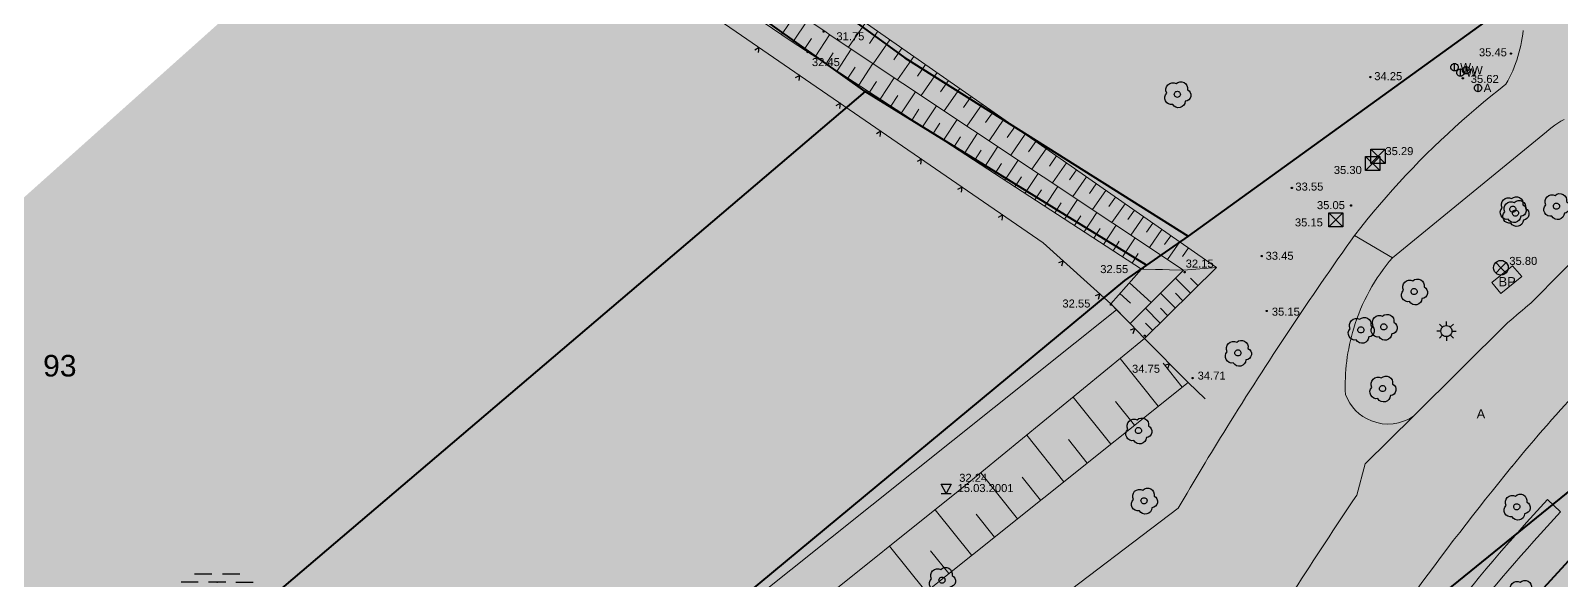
# Model space of a CAD drawing. Header units: metres. Extents: x 363857 to 365179, y 5807840 to 5809004.
# Drawn here: x 364814.9 to 364939.2, y 5808290.2 to 5808334.8 of the extents above; entities that cross this region are included whole.
import ezdxf

# ---------------------------------------------------------------- set-up
doc = ezdxf.new("R2010")
doc.units = ezdxf.units.M
doc.header["$LTSCALE"] = 0.5
doc.linetypes.add('LF11.26', pattern=[0])
doc.layers.get('0').update_dxf_attribs({"color": 1, "linetype": 'CONTINUOUS'})
for name, color, linetype in [('Flurstücksgrenze', 5, 'CONTINUOUS'), ('Stk.Abwasserentsorgung', 1, 'CONTINUOUS'), ('Stk.Befestigungsarten', 1, 'CONTINUOUS'), ('Stk.Beleuchtung', 1, 'CONTINUOUS'), ('Stk.Bäume', 1, 'CONTINUOUS'), ('Stk.Böschungen', 1, 'CONTINUOUS'), ('Stk.Einfriedungen', 1, 'CONTINUOUS'), ('Stk.Geländehöhen', 1, 'CONTINUOUS'), ('Stk.Gewässer', 1, 'CONTINUOUS'), ('Stk.Grünflächen', 1, 'CONTINUOUS'), ('Stk.Sumpfflächen', 1, 'CONTINUOUS'), ('Stk.Topografie allgemein', 1, 'CONTINUOUS'), ('Stk.Ver- und Entsorgungsanlagen allgemein', 1, 'CONTINUOUS'), ('Stk.Wasserversorgung', 1, 'CONTINUOUS')]:
    doc.layers.add(name, color=color, linetype=linetype)
doc.styles.add('Arial', font='Arial.ttf')
doc.styles.add('TA  11.0401.0000', font='Arial.ttf')

# ---------------------------------------------------------------- blocks, each defined once
blk = doc.blocks.new('S11..378')
at = {"color": 0, "lineweight": -2}
blk.add_lwpolyline([(-0.025, 0.05), (0, 0), (0.025, 0.05)], dxfattribs=at)
blk = doc.blocks.new('Geländehöhe')
at = {"color": 0, "lineweight": -2}
for points in [[(0.0087, -0.005, -0.5773503), (-0.0087, -0.005, -0.5773503), (0, 0.01, -0.5773503)], [(0.0043, -0.0025, -0.5773503), (-0.0043, -0.0025, -0.5773503), (0, 0.005, -0.5773503)]]:
    blk.add_lwpolyline(points, format="xyb", close=True, dxfattribs=at)
blk = doc.blocks.new('S11..60')
at = {"color": 0, "lineweight": -2}
for points in [[(0.165, 0.075, -0.7675055), (0.13, -0.115, -0.7475991), (-0.075, -0.165, -0.7388858), (-0.175, 0.02, -0.7315501), (-0.02, 0.175, -0.7388858)], [(0.0433, -0.025, -0.5773503), (-0.0433, -0.025, -0.5773503), (0, 0.05, -0.5773503)]]:
    blk.add_lwpolyline(points, format="xyb", close=True, dxfattribs=at)
blk = doc.blocks.new('S11..124')
at = {"color": 0, "lineweight": -2}
for points in [[(-0.1, 0), (-0.175, 0)], [(-0.075, 0.075), (-0.125, 0.125)], [(0, 0.1), (0, 0.175)], [(0.075, 0.075), (0.125, 0.125)], [(0.1, 0), (0.175, 0)], [(-0.075, -0.075), (-0.125, -0.125)], [(0, -0.1), (0, -0.175)], [(0.075, -0.075), (0.125, -0.125)]]:
    blk.add_lwpolyline(points, dxfattribs=at)
blk.add_lwpolyline([(0.0866, -0.05, -0.5773503), (-0.0866, -0.05, -0.5773503), (0, 0.1, -0.5773503)], format="xyb", close=True, dxfattribs=at)
blk = doc.blocks.new('Nasse Stelle Sumpf')
at = {"color": 0, "lineweight": -2}
for points in [[(-0.035, 0), (-0.0669, 0)], [(-0.01, 0.015), (-0.0419, 0.015)], [(0.016, 0), (-0.016, 0)], [(0.0419, 0.015), (0.01, 0.015)], [(0.035, 0), (0.0669, 0)], [(-0.0419, -0.015), (-0.01, -0.015)], [(0.01, -0.015), (0.0419, -0.015)]]:
    blk.add_lwpolyline(points, dxfattribs=at)
blk.add_point((0, 0), dxfattribs=at)
blk = doc.blocks.new('S11..357')
at = {"color": 0, "lineweight": -2}
blk.add_lwpolyline([(-0.04, 0), (0, 0), (-0.04, 0.075), (0.04, 0.075), (0, 0), (0.04, 0)], dxfattribs=at)
blk = doc.blocks.new('S11..36')
at = {"color": 0, "lineweight": -2}
blk.add_lwpolyline([(0.065, -0.0375, -0.5773503), (-0.065, -0.0375, -0.5773503), (0, 0.075, -0.5773503)], format="xyb", close=True, dxfattribs=at)
for points in [[(-0.05, 0.05), (0, 0), (-0.05, -0.05)], [(0.05, -0.05), (0, 0), (0.05, 0.05)]]:
    blk.add_lwpolyline(points, dxfattribs=at)
blk = doc.blocks.new('S11..37')
at = {"color": 0, "lineweight": -2}
for points in [[(-0.06, 0.06), (0.06, 0.06), (0.06, -0.06), (-0.06, -0.06), (-0.06, 0.06), (0.06, -0.06)], [(0.06, 0.06), (-0.06, -0.06)]]:
    blk.add_lwpolyline(points, dxfattribs=at)
blk = doc.blocks.new('Schieber Abwasser')
at = {"color": 0, "lineweight": -2}
blk.add_lwpolyline([(0.0346, -0.02, -0.5773503), (-0.0346, -0.02, -0.5773503), (0, 0.04, -0.5773503)], format="xyb", close=True, dxfattribs=at)
blk.add_lwpolyline([(0, -0.04), (0, 0.04)], dxfattribs=at)
at = {"color": 0, "lineweight": -2, "insert": (0.0605, -0.0445), "char_height": 0.09, "attachment_point": 7, "line_spacing_factor": 0.84, "style": 'Arial'}
blk.add_mtext('A', dxfattribs=at)
blk = doc.blocks.new('Wasserschieber')
at = {"color": 0, "lineweight": -2}
blk.add_lwpolyline([(0.0346, -0.02, -0.5773503), (-0.0346, -0.02, -0.5773503), (0, 0.04, -0.5773503)], format="xyb", close=True, dxfattribs=at)
blk.add_lwpolyline([(0, -0.04), (0, 0.04)], dxfattribs=at)
at = {"color": 0, "lineweight": -2, "insert": (0.0605, -0.0445), "char_height": 0.09, "attachment_point": 7, "line_spacing_factor": 0.84, "style": 'Arial'}
blk.add_mtext('W', dxfattribs=at)

msp = doc.modelspace()

# ---------------------------------------------------------------- hatches: boundary and pattern name
at = {"layer": 'Stk.Befestigungsarten', "lineweight": 18, "true_color": 0xe4d1d1}
msp.add_hatch(color=254, dxfattribs=at).paths.add_polyline_path([(364942.3735, 5808318.4, 0.10575253), (364945.2493, 5808323.6309, 0.05653527), (364945.822, 5808326.7961, 0.40357879), (364943.5237, 5808328.8478, 0.15678129), (364937.9562, 5808326.5824), (364925.457, 5808316.3547), (364922.3763, 5808318.1677, -0.03745054), (364929.3793, 5808325.8939, -0.02500371), (364934.6649, 5808330.4334, 0.1123961), (364936.0923, 5808335.1211, 0.08447148), (364934.8933, 5808340.9705, 0.07417149), (364932.0643, 5808346.1471), (364940.2672, 5808342.5505, 0.25728247), (364939.39, 5808338.7495, 0.31121825), (364942.926, 5808335.828, 0.25668029), (364945.5542, 5808337.1928, 0.3071063), (364945.5314, 5808340.6439, -0.08206624), (364949.9691, 5808337.5568), (364954.19, 5808333.321, -0.13503472), (364954.9721, 5808331.8896, -0.11037098), (364954.4652, 5808330.6479)], flags=0)
at = {"layer": 'Stk.Befestigungsarten', "lineweight": 18}
msp.add_hatch(color=9, dxfattribs=at).paths.add_polyline_path([(364967.276, 5808331.0833, 0.00152452), (364947.2687, 5808312.267, 0.0361057), (364935.1584, 5808299.3872, 0.03147351), (364919.2252, 5808277.2966, 0.05602187), (364911.1368, 5808262.2924), (364902.2198, 5808262.8125, -0.01168492), (364906.5514, 5808271.6072, -0.00993175), (364917.4421, 5808289.2934, -0.00445647), (364922.5557, 5808297.086), (364923.2316, 5808299.6046), (364927.1619, 5808303.4819), (364934.8195, 5808311.0909, 0.00964834), (364936.6803, 5808312.6747), (364942.3735, 5808318.4), (364954.4652, 5808330.6479)], flags=0)
at = {"layer": 'Stk.Befestigungsarten', "lineweight": 18, "true_color": 0xdcbe9c}
msp.add_hatch(color=31, dxfattribs=at).paths.add_polyline_path([(364864.3972, 5808260.0193), (364887.77, 5808279.4475), (364897.1465, 5808287.7286), (364908.049, 5808296.0104, -0.00637494), (364912.0024, 5808302.5644, -0.01560908), (364922.3763, 5808318.1677), (364925.457, 5808316.3547, 0.10418432), (364922.3051, 5808310.6199, 0.08596126), (364921.6386, 5808305.2432, 0.21340484), (364923.7489, 5808303.0983, 0.24721083), (364927.1619, 5808303.4819), (364923.2316, 5808299.6046), (364922.5557, 5808297.086, 0.00445647), (364917.4421, 5808289.2934, 0.00993175), (364906.5514, 5808271.6072, 0.01168492), (364902.2198, 5808262.8125, 0.16923501), (364899.6084, 5808266.9635, 0.24862153), (364892.7498, 5808268.2569, 0.02079332), (364886.6812, 5808266.4776, 0.01829865), (364881.4788, 5808264.4992), (364863.4616, 5808251.0525), (364846.6752, 5808237.9449), (364841.525, 5808233.35), (364841.172, 5808241.181)], flags=0)
at = {"layer": 'Stk.Befestigungsarten', "lineweight": 18, "true_color": 0xcdcfbc}
msp.add_hatch(color=9, dxfattribs=at).paths.add_polyline_path([(364933.5358, 5808314.3482), (364935.2144, 5808315.6864), (364935.9601, 5808314.8249), (364934.2506, 5808313.441)], flags=0)
at = {"layer": 'Stk.Befestigungsarten', "lineweight": 18, "true_color": 0xfcddb3}
msp.add_hatch(color=41, dxfattribs=at).paths.add_polyline_path([(364921.4454, 5808275.8155, -0.0356486), (364938.0328, 5808296.7192), (364939.1105, 5808295.7185, 0.03586865), (364923.043, 5808275.7295, 0.03472016), (364917.2244, 5808265.3402), (364915.9412, 5808265.904, -0.0381189)], flags=0)
at = {"layer": 'Stk.Gewässer', "lineweight": 18, "true_color": 0xe3ffff}
msp.add_hatch(color=7, dxfattribs=at).paths.add_polyline_path([(364905.3259, 5808309.7896), (364890.4642, 5808297.6081), (364875.4346, 5808285.6003), (364836.5151, 5808253.135), (364820.5383, 5808240.1479), (364818.4522, 5808242.6245), (364873.2503, 5808288.3342), (364903.039, 5808312.1336), (364904.1469, 5808310.998)], flags=0)
at = {"layer": 'Stk.Grünflächen', "lineweight": 18, "true_color": 0xe0ffd9}
for points in [[(364902.6518, 5808312.5304), (364902.5737, 5808312.6011), (364897.0993, 5808317.5567), (364847.9733, 5808351.3338), (364867.3813, 5808355.6616), (364890.7456, 5808342.1365, 0.11093796), (364903.6299, 5808339.7373), (364923.0226, 5808341.8467), (364932.6298, 5808343.9926), (364932.0643, 5808346.1471, -0.07417149), (364934.8933, 5808340.9705, -0.08447148), (364936.0923, 5808335.1211, -0.1123961), (364934.6649, 5808330.4334, 0.02500371), (364929.3793, 5808325.8939, 0.03745054), (364922.3763, 5808318.1677, 0.01560908), (364912.0024, 5808302.5644), (364910.2563, 5808304.9023), (364908.8533, 5808306.2222), (364905.3259, 5808309.7896), (364904.1469, 5808310.998), (364903.039, 5808312.1336)], [(364967.276, 5808331.0833, -0.15231076), (364970.4023, 5808332.492, -0.06306016), (364949.6047, 5808307.9248), (364950.6999, 5808306.7528), (364951.4583, 5808300.6763), (364950.7647, 5808299.9898), (364948.5164, 5808297.7644), (364939.7957, 5808288.2139), (364932.4879, 5808278.7456), (364923.3961, 5808262.8378), (364919.2913, 5808264.8313), (364917.2244, 5808265.3402, -0.03472016), (364923.043, 5808275.7295, -0.03586865), (364939.1105, 5808295.7185), (364938.0328, 5808296.7192, 0.0356486), (364921.4454, 5808275.8155, 0.0381189), (364915.9412, 5808265.904), (364911.1368, 5808262.2924, -0.05602187), (364919.2252, 5808277.2966, -0.03147351), (364935.1584, 5808299.3872, -0.0361057), (364947.2687, 5808312.267, -0.00152452)], [(364910.2563, 5808304.9023), (364912.0024, 5808302.5644, 0.00637494), (364908.049, 5808296.0104), (364897.1465, 5808287.7286), (364887.77, 5808279.4475), (364864.3972, 5808260.0193), (364841.172, 5808241.181), (364820.5383, 5808240.1479), (364836.5151, 5808253.135), (364875.4346, 5808285.6003), (364890.4642, 5808297.6081), (364905.3259, 5808309.7896), (364908.8533, 5808306.2222)]]:
    msp.add_hatch(color=254, dxfattribs=at).paths.add_polyline_path(points, flags=0)
h = msp.add_hatch(color=254, dxfattribs=at)
h.paths.add_polyline_path([(364927.1619, 5808303.4819, -0.24721083), (364923.7489, 5808303.0983, -0.21340484), (364921.6386, 5808305.2432, -0.08596126), (364922.3051, 5808310.6199, -0.10418432), (364925.457, 5808316.3547), (364937.9562, 5808326.5824, -0.15678129), (364943.5237, 5808328.8478, -0.40357879), (364945.822, 5808326.7961, -0.05653527), (364945.2493, 5808323.6309, -0.10575253), (364942.3735, 5808318.4), (364936.6803, 5808312.6747, -0.00964834), (364934.8195, 5808311.0909)], flags=0)
h.paths.add_polyline_path([(364933.5358, 5808314.3482), (364934.2506, 5808313.441), (364935.9601, 5808314.8249), (364935.2144, 5808315.6864)], flags=0)
at = {"layer": 'Stk.Sumpfflächen', "lineweight": 18, "true_color": 0xf2f2cc}
msp.add_hatch(color=254, dxfattribs=at).paths.add_polyline_path([(364902.6518, 5808312.5304), (364903.039, 5808312.1336), (364873.2503, 5808288.3342), (364818.4522, 5808242.6245), (364820.5383, 5808240.1479), (364820.243, 5808239.606), (364807.2571, 5808230.5379), (364788.435, 5808257.492), (364771.111, 5808282.627), (364847.9733, 5808351.3338), (364897.0993, 5808317.5567), (364902.5737, 5808312.6011)], flags=0)

# ---------------------------------------------------------------- linework, layer by layer
at = {"layer": 'Flurstücksgrenze', "color": 7, "linetype": 'Continuous', "lineweight": 40}
for p, q in [((364941.064, 5808341.375), (364908.865, 5808318.095)), ((364882.622, 5808329.838), (364792.093, 5808252.819)), ((364972.471, 5808323.928), (364888.125, 5808255.495)), ((364905.484, 5808315.739), (364903.705, 5808314.499)), ((364903.705, 5808314.499), (364858.072, 5808276.708))]:
    msp.add_line(p, q, dxfattribs=at)
for points in [[(364685.105, 5808407.271), (364704.936, 5808405.519), (364737.771, 5808399.071), (364792.025, 5808388.263), (364822.665, 5808376.81), (364844.425, 5808362.771), (364856.954, 5808353.644), (364885.856, 5808332.589), (364908.865, 5808318.095), (364905.484, 5808315.739), (364882.622, 5808329.838), (364840.772, 5808359.664), (364818.746, 5808373.474), (364791.011, 5808383.364), (364739.754, 5808393.978), (364720.49, 5808397.967), (364704.044, 5808401.372), (364685.567, 5808403.888)], [(364903.332, 5808194.999), (364904.254, 5808218.454), (364904.638, 5808220.334), (364905.516, 5808224.632), (364908.227, 5808237.905), (364918.653, 5808263.333), (364929.328, 5808280.356), (364942.372, 5808294.611), (364972.471, 5808323.928), (364978.236, 5808328.568), (365000, 5808312.7838)]]:
    msp.add_lwpolyline(points, dxfattribs=at)
at = {"layer": 'Stk.Böschungen', "color": 7, "linetype": 'Continuous', "lineweight": 18}
for p, q in [((364881.578, 5808336.1867), (364911.1691, 5808315.5518)), ((364905.0772, 5808315.4155), (364876.6202, 5808333.9377)), ((364879.95, 5808334.3192), (364908.4845, 5808315.3515)), ((364902.5737, 5808312.6011), (364905.0772, 5808315.4155)), ((364908.4845, 5808315.3515), (364904.1469, 5808310.998)), ((364911.1691, 5808315.5518), (364905.3259, 5808309.7896)), ((364890.4642, 5808297.6081, 32.688), (364905.3259, 5808309.7896)), ((364822.6159, 5808237.3359, 34.72), (364908.8533, 5808306.2222)), ((364875.4346, 5808285.6003, 32.415), (364890.4642, 5808297.6081, 32.688))]:
    msp.add_line(p, q, dxfattribs=at)
at = {"layer": 'Stk.Böschungen', "color": 7, "linetype": 'Continuous', "lineweight": 9}
for p, q in [((364875.8483, 5808334.46), (364876.4569, 5808335.3778)), ((364876.7582, 5808333.8479), (364877.9703, 5808335.6757)), ((364882.6638, 5808335.4295), (364881.2758, 5808333.4379)), ((364877.6665, 5808333.2567), (364878.2655, 5808334.1599)), ((364878.5642, 5808332.6724), (364879.748, 5808334.4576)), ((364883.6594, 5808334.7352), (364882.9731, 5808333.7505)), ((364884.644, 5808334.0487), (364883.2867, 5808332.1012)), ((364879.4564, 5808332.0917), (364880.041, 5808332.9809)), ((364880.344, 5808331.5139), (364881.5075, 5808333.2839)), ((364885.6175, 5808333.3698), (364884.9464, 5808332.4069)), ((364886.5802, 5808332.6985), (364885.253, 5808330.7941)), ((364881.2274, 5808330.939), (364881.8063, 5808331.8197)), ((364882.1064, 5808330.3668), (364883.2588, 5808332.1197)), ((364887.5322, 5808332.0346), (364886.876, 5808331.093)), ((364888.4736, 5808331.3781), (364887.1758, 5808329.516)), ((364882.9813, 5808329.7974), (364883.5547, 5808330.6696)), ((364883.852, 5808329.2306), (364884.9933, 5808330.9668)), ((364885.5808, 5808328.1054), (364886.7111, 5808329.8249)), ((364889.4045, 5808330.729), (364888.7628, 5808329.8083)), ((364890.3251, 5808330.0871), (364889.056, 5808328.2662)), ((364884.7185, 5808328.6667), (364885.2864, 5808329.5306)), ((364887.293, 5808326.991), (364888.4125, 5808328.6939)), ((364891.2353, 5808329.4523), (364890.6079, 5808328.552)), ((364892.1355, 5808328.8246), (364890.8945, 5808327.0441)), ((364886.4389, 5808327.5468), (364887.0014, 5808328.4024)), ((364888.9887, 5808325.8872), (364890.0975, 5808327.5738)), ((364893.0256, 5808328.2039), (364892.412, 5808327.3235)), ((364893.9058, 5808327.5901), (364892.6923, 5808325.849)), ((364888.1429, 5808326.4378), (364888.7, 5808327.2852)), ((364889.8305, 5808325.3393), (364890.3822, 5808326.1786)), ((364890.6683, 5808324.794), (364891.7612, 5808326.468)), ((364894.7762, 5808326.9832), (364894.1762, 5808326.1223)), ((364895.6369, 5808326.383), (364894.4503, 5808324.6804)), ((364891.502, 5808324.2514), (364892.0458, 5808325.0843)), ((364892.3317, 5808323.7113), (364893.4141, 5808325.3692)), ((364896.488, 5808325.7894), (364895.9013, 5808324.9477)), ((364897.3296, 5808325.2026), (364896.1693, 5808323.5378)), ((364893.1575, 5808323.1739), (364893.696, 5808323.9988)), ((364893.9792, 5808322.639), (364895.0512, 5808324.281)), ((364898.1619, 5808324.6222), (364897.5882, 5808323.7991)), ((364898.9848, 5808324.0483), (364897.8503, 5808322.4204)), ((364894.797, 5808322.1067), (364895.3304, 5808322.9238)), ((364895.6108, 5808321.577), (364896.6725, 5808323.2032)), ((364899.7987, 5808323.4808), (364899.2377, 5808322.6759)), ((364900.6034, 5808322.9196), (364899.494, 5808321.3278)), ((364901.3992, 5808322.3647), (364900.8506, 5808321.5776)), ((364896.4208, 5808321.0498), (364896.9491, 5808321.859)), ((364897.2268, 5808320.5252), (364898.2783, 5808322.1358)), ((364898.8273, 5808319.4834), (364899.8687, 5808321.0786)), ((364902.1861, 5808321.8159), (364901.1012, 5808320.2594)), ((364902.9643, 5808321.2733), (364902.4279, 5808320.5037)), ((364898.029, 5808320.003), (364898.5522, 5808320.8045)), ((364900.4125, 5808318.4517), (364901.4439, 5808320.0316)), ((364903.7338, 5808320.7367), (364902.6729, 5808319.2146)), ((364904.4947, 5808320.2061), (364903.9702, 5808319.4535)), ((364899.6218, 5808318.9663), (364900.14, 5808319.7601)), ((364901.1993, 5808317.9396), (364901.7126, 5808318.7257)), ((364901.9824, 5808317.4299), (364903.0039, 5808318.9946)), ((364905.2471, 5808319.6814), (364904.2098, 5808318.193)), ((364905.9912, 5808319.1626), (364905.4783, 5808318.4267)), ((364906.7269, 5808318.6495), (364905.7126, 5808317.1941)), ((364902.7617, 5808316.9226), (364903.27, 5808317.7012)), ((364903.5373, 5808316.4178), (364904.549, 5808317.9676)), ((364907.4545, 5808318.1421), (364906.953, 5808317.4225)), ((364908.174, 5808317.6404), (364907.1821, 5808316.2172)), ((364904.3091, 5808315.9155), (364904.8125, 5808316.6866)), ((364908.8854, 5808317.1443), (364908.395, 5808316.4406)), ((364905.0772, 5808315.4155), (364906.7808, 5808315.3835)), ((364905.0772, 5808315.4155), (364908.4845, 5808315.3515)), ((364911.1691, 5808315.5518), (364908.4845, 5808315.3515)), ((364911.1691, 5808315.5518), (364908.4845, 5808315.3515)), ((364904.09, 5808314.3057), (364905.8673, 5808312.7247)), ((364909.0537, 5808313.4657), (364907.8359, 5808314.7006)), ((364909.6738, 5808314.0773), (364909.0623, 5808314.6974)), ((364902.5737, 5808312.6011), (364904.1469, 5808310.998)), ((364903.3213, 5808313.4415), (364904.1854, 5808312.6728)), ((364907.8216, 5808312.2507), (364906.6145, 5808313.4747)), ((364908.4363, 5808312.8568), (364907.8301, 5808313.4716)), ((364906.6002, 5808311.0463), (364905.4038, 5808312.2595)), ((364907.2095, 5808311.6471), (364906.6087, 5808312.2564)), ((364905.3259, 5808309.7896), (364904.1469, 5808310.998)), ((364905.9936, 5808310.4481), (364905.398, 5808311.052)), ((364908.8533, 5808306.2222), (364905.3259, 5808309.7896)), ((364906.4359, 5808304.2912), (364903.3424, 5808308.1638)), ((364908.3845, 5808305.8477), (364906.828, 5808307.7963)), ((364902.5754, 5808301.2075), (364899.5209, 5808305.0314)), ((364904.4996, 5808302.7444), (364902.9626, 5808304.6686)), ((364898.7635, 5808298.1625), (364895.7473, 5808301.9384)), ((364900.6635, 5808299.6802), (364899.1458, 5808301.5801)), ((364894.9995, 5808295.1558), (364892.0212, 5808298.8843)), ((364896.8755, 5808296.6544), (364895.3769, 5808298.5305)), ((364891.2809, 5808292.1854), (364888.3186, 5808295.8939)), ((364893.1352, 5808293.6666), (364891.654, 5808295.521)), ((364887.5725, 5808289.2231), (364884.6105, 5808292.9313)), ((364889.4267, 5808290.7042), (364887.9456, 5808292.5584))]:
    msp.add_line(p, q, dxfattribs=at)
at = {"layer": 'Stk.Böschungen', "color": 7, "linetype": 'Continuous', "lineweight": 18}
for centre, radius, start, end in [((367341.4115, 5811993.7683), 4412.432, 235.2835209, 236.0408599), ((367136.2418, 5811632.9847), 3996.5043, 235.2464473, 235.6278173)]:
    msp.add_arc(centre, radius, start, end, dxfattribs=at)
at = {"layer": 'Stk.Einfriedungen', "color": 7, "linetype": 'LF11.26', "lineweight": 18}
for p, q in [((364897.0993, 5808317.5567), (364847.9733, 5808351.3338)), ((364902.5737, 5808312.6011), (364897.0993, 5808317.5567)), ((364902.6518, 5808312.5304), (364902.5737, 5808312.6011)), ((364903.039, 5808312.1336), (364902.6518, 5808312.5304)), ((364904.1469, 5808310.998), (364903.039, 5808312.1336)), ((364905.3259, 5808309.7896), (364904.1469, 5808310.998)), ((364908.8533, 5808306.2222), (364905.3259, 5808309.7896)), ((364910.2563, 5808304.9023, 35.069), (364908.8533, 5808306.2222))]:
    msp.add_line(p, q, dxfattribs=at)
at = {"layer": 'Stk.Topografie allgemein', "color": 7, "linetype": 'Continuous', "lineweight": 9}
for p, q in [((364942.3735, 5808318.4, 35.503), (364936.6803, 5808312.6747, 35.389)), ((364873.2503, 5808288.3342), (364903.039, 5808312.1336)), ((364934.8195, 5808311.0909, 35.356), (364927.1619, 5808303.4819, 35.195)), ((364905.3259, 5808309.7896), (364890.4642, 5808297.6081, 32.688)), ((364927.1619, 5808303.4819, 35.195), (364923.2316, 5808299.6046, 35.161)), ((364923.2316, 5808299.6046, 35.161), (364922.5557, 5808297.086, 35.082)), ((364890.4642, 5808297.6081, 32.688), (364875.4346, 5808285.6003, 32.415)), ((364938.0328, 5808296.7192), (364939.1105, 5808295.7185)), ((364897.1465, 5808287.7286, 34.841), (364908.049, 5808296.0104, 34.764))]:
    msp.add_line(p, q, dxfattribs=at)
msp.add_polyline3d([(364939.3863, 5808327.5789, 35.5674), (364939.136, 5808327.4308, 35.5602), (364938.8902, 5808327.2752, 35.553), (364938.6491, 5808327.1125, 35.5457), (364938.4129, 5808326.9426, 35.5385), (364938.1819, 5808326.7659, 35.5312), (364937.9562, 5808326.5824, 35.524), (364925.457, 5808316.3547, 35.267), (364922.3763, 5808318.1677, 35.225), (364922.8731, 5808318.7984, 35.2325), (364923.3772, 5808319.4233, 35.2399), (364923.8884, 5808320.0424, 35.2474), (364924.4067, 5808320.6555, 35.2548), (364924.9321, 5808321.2627, 35.2623), (364925.4644, 5808321.8637, 35.2698), (364926.0036, 5808322.4586, 35.2772), (364926.5496, 5808323.0472, 35.2847), (364927.1023, 5808323.6295, 35.2922), (364927.6618, 5808324.2054, 35.2996), (364928.2278, 5808324.7748, 35.3071), (364928.8003, 5808325.3377, 35.3145), (364929.3793, 5808325.8939, 35.322), (364929.9438, 5808326.4241, 35.3424), (364930.5142, 5808326.948, 35.3629), (364931.0904, 5808327.4655, 35.3833), (364931.6723, 5808327.9766, 35.4038), (364932.2598, 5808328.4812, 35.4242), (364932.8529, 5808328.9792, 35.4447), (364933.4515, 5808329.4707, 35.4651), (364934.0555, 5808329.9554, 35.4856), (364934.6649, 5808330.4334, 35.506), (364934.8144, 5808330.7036, 35.5139), (364934.9563, 5808330.9779, 35.5218), (364935.0905, 5808331.256, 35.5296), (364935.2169, 5808331.5378, 35.5375), (364935.3353, 5808331.8231, 35.5454), (364935.4457, 5808332.1115, 35.5532), (364935.548, 5808332.4029, 35.5611), (364935.642, 5808332.697, 35.569), (364935.7279, 5808332.9937, 35.5769), (364935.8053, 5808333.2926, 35.5848), (364935.8744, 5808333.5936, 35.5926), (364935.9351, 5808333.8965, 35.6005), (364935.9872, 5808334.2008, 35.6084), (364936.0308, 5808334.5066, 35.6162), (364936.0659, 5808334.8134, 35.6241)], dxfattribs=at)
msp.add_polyline3d([(364933.5358, 5808314.3482, 35.657), (364935.2144, 5808315.6864, 35.661), (364935.9601, 5808314.8249, 35.597), (364934.2506, 5808313.441, 35.597), (364933.5358, 5808314.3482, 35.657)], close=True, dxfattribs=at)
for centre, radius, start, end in [((365167.0358, 5808144.2549, 35.001), 300.1732, 144.593412, 148.17046), ((364937.4929, 5808306.0061, 35.204), 15.8731, 139.31066, 163.102115), ((364894.7156, 5808360.0938, 35.373), 63.3215, 309.296827, 311.507996), ((365030.2785, 5808222.0833), 122.5713, 132.628094, 140.899318), ((364937.4933, 5808306.0075, 35.114), 15.8731, 163.107338, 182.759896), ((364925.092, 5808306.5303, 35.138), 3.6855, 200.441119, 248.627093), ((365167.0372, 5808144.257, 34.77), 300.1732, 148.170941, 149.631951), ((364925.0912, 5808306.5307, 35.192), 3.6855, 248.641292, 304.184244), ((365102.4878, 5808161.9069), 216.564, 140.59296, 147.803776), ((365357.1415, 5808006.3314, 35.002), 522.8796, 146.215951, 147.237291), ((365076.1483, 5808170.0894), 187.3793, 137.484172, 145.65077), ((365070.2183, 5808173.8796), 178.9804, 137.0986, 145.315566)]:
    msp.add_arc(centre, radius, start, end, dxfattribs=at)

# ---------------------------------------------------------------- block references
at = {"layer": 'Stk.Abwasserentsorgung', "color": 7, "xscale": 7.5, "yscale": 7.5}
msp.add_blockref('Schieber Abwasser', (364932.405, 5808330.132, 35.641), dxfattribs=at)
at = {"layer": 'Stk.Beleuchtung', "color": 7, "xscale": 4.5, "yscale": 4.5}
msp.add_blockref('S11..124', (364929.8361, 5808310.3945), dxfattribs=at)
at = {"layer": 'Stk.Bäume', "color": 7, "xscale": 4.95, "yscale": 4.95}
for p in [(364907.9843, 5808329.6211, 33.546), (364935.2313, 5808320.2876, 35.676), (364938.7729, 5808320.5367, 35.762), (364935.4446, 5808319.9775, 35.703), (364927.2097, 5808313.6058), (364922.8878, 5808310.4896), (364924.7505, 5808310.7357), (364912.9025, 5808308.6235), (364924.6475, 5808305.7256, 35.367), (364904.8257, 5808302.3191, 34.968), (364905.2796, 5808296.6217, 35.099), (364935.5469, 5808296.1327), (364888.8749, 5808290.1764, 34.784), (364935.9272, 5808289.1337)]:
    msp.add_blockref('S11..60', p, dxfattribs=at)
at = {"layer": 'Stk.Einfriedungen', "color": 7, "xscale": 7.5, "yscale": 7.5}
for p, rotation in [((364874.0268, 5808333.4205), 145.489), ((364877.3229, 5808331.1542), 145.489), ((364880.6189, 5808328.888), 145.489), ((364883.915, 5808326.6217), 145.489), ((364887.2111, 5808324.3554), 145.489), ((364890.5072, 5808322.0892), 145.489), ((364893.8032, 5808319.823), 145.489), ((364898.7242, 5808316.0858), 137.848), ((364901.6896, 5808313.4014), 137.848), ((364904.5407, 5808310.5944), 134.294), ((364907.3501, 5808307.7425), 134.677)]:
    msp.add_blockref('S11..378', p, dxfattribs=dict(at, rotation=rotation))
at = {"layer": 'Stk.Geländehöhen', "color": 7, "xscale": 5, "yscale": 5}
for p in [(364879.2535, 5808334.7207, 31.746), (364877.9616, 5808333.0467, 32.446), (364935.0737, 5808332.9255, 35.446), (364923.6616, 5808331.0177, 34.246), (364931.1691, 5808330.9248, 35.618), (364917.2834, 5808322.0209, 33.546), (364922.0894, 5808320.5911, 35.046), (364914.8344, 5808316.4825, 33.446), (364905.1533, 5808315.4673, 32.546), (364908.5845, 5808315.1789, 32.146), (364902.5858, 5808312.5562, 32.546), (364915.2465, 5808312.0303, 35.146), (364905.3366, 5808310.021, 34.746), (364909.2224, 5808306.5823, 34.713)]:
    msp.add_blockref('Geländehöhe', p, dxfattribs=at)
at = {"layer": 'Stk.Gewässer', "color": 7, "xscale": 10, "yscale": 10}
msp.add_blockref('S11..357', (364889.2162, 5808297.2156, 32.245), dxfattribs=at)
at = {"layer": 'Stk.Sumpfflächen', "color": 7, "xscale": 43.75, "yscale": 43.75}
msp.add_blockref('Nasse Stelle Sumpf', (364830, 5808290), dxfattribs=at)
at = {"layer": 'Stk.Ver- und Entsorgungsanlagen allgemein', "color": 7}
for name, p, xscale, yscale in [('S11..37', (364924.2795, 5808324.5787, 35.291), 9.6, 9.6), ('S11..37', (364923.8444, 5808324.0044, 35.296), 9.6, 9.6), ('S11..37', (364920.8536, 5808319.4276, 35.152), 9.6, 9.6), ('S11..36', (364934.2636, 5808315.5377, 35.804), 8, 8)]:
    msp.add_blockref(name, p, dxfattribs=dict(at, xscale=xscale, yscale=yscale))
at = {"layer": 'Stk.Wasserversorgung', "color": 7, "xscale": 7.5, "yscale": 7.5}
for p in [(364930.4959, 5808331.8203, 35.616), (364930.9759, 5808331.3801, 35.628), (364931.4411, 5808331.5699, 35.63)]:
    msp.add_blockref('Wasserschieber', p, dxfattribs=at)

# ---------------------------------------------------------------- texts
at = {"layer": 'Flurstücksgrenze', "color": 7, "lineweight": 35, "insert": (364815.8655, 5808306.684), "char_height": 1.75, "attachment_point": 7, "line_spacing_factor": 0.84, "style": 'TA  11.0401.0000'}
msp.add_mtext('93', dxfattribs=at)
at = {"layer": 'Stk.Befestigungsarten', "color": 7, "lineweight": 18, "char_height": 0.75, "attachment_point": 7, "line_spacing_factor": 0.84, "style": 'TA  11.0401.0000'}
for s, insert in [('BP', (364934.0704, 5808314.0302)), ('A', (364932.291, 5808303.3018))]:
    msp.add_mtext(s, dxfattribs=dict(at, insert=insert))
at = {"layer": 'Stk.Geländehöhen', "color": 7, "lineweight": 18, "char_height": 0.65, "attachment_point": 7, "line_spacing_factor": 0.84, "style": 'TA  11.0401.0000'}
for s, insert in [('31.75', (364880.295, 5808334)), ('32.45', (364878.305, 5808331.9)), ('35.45', (364932.477, 5808332.6978)), ('34.25', (364923.9766, 5808330.759)), ('35.62', (364931.8139, 5808330.5334, 35.618)), ('35.29', (364924.8828, 5808324.6764)), ('35.30', (364920.6922, 5808323.1428)), ('33.55', (364917.5705, 5808321.794)), ('35.05', (364919.3216, 5808320.2869)), ('35.15', (364917.5309, 5808318.8854)), ('32.15', (364908.662, 5808315.5427)), ('33.45', (364915.153, 5808316.1768)), ('35.80', (364934.9428, 5808315.7603)), ('32.55', (364901.7222, 5808315.0953)), ('32.55', (364898.65, 5808312.3)), ('35.15', (364915.658, 5808311.6394)), ('34.75', (364904.305, 5808307)), ('34.71', (364909.6327, 5808306.4457, 34.713)), ('32.24', (364890.2685, 5808298.1483))]:
    msp.add_mtext(s, dxfattribs=dict(at, insert=insert))
at = {"layer": 'Stk.Topografie allgemein', "color": 7, "lineweight": 18, "insert": (364890.1373, 5808297.316), "char_height": 0.65, "attachment_point": 7, "line_spacing_factor": 0.84, "style": 'TA  11.0401.0000'}
msp.add_mtext('15.03.2001', dxfattribs=at)

doc.saveas('drawing.dxf')
